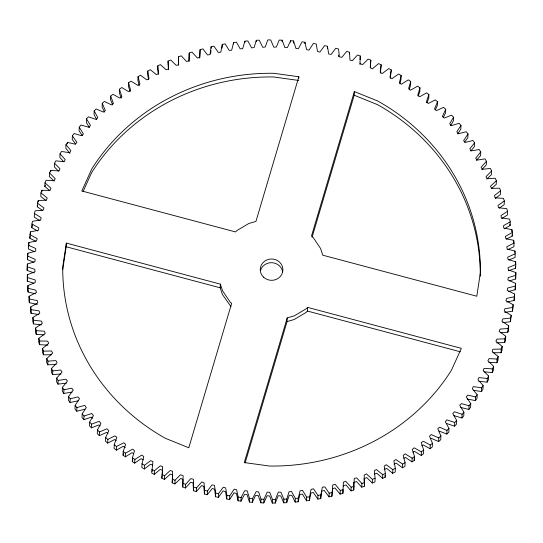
<?xml version="1.0" encoding="UTF-8"?>
<svg xmlns="http://www.w3.org/2000/svg" width="543" height="543" viewBox="0 0 543 543"><rect width="100%" height="100%" fill="white"/><g stroke="black" fill="none" stroke-linecap="round" stroke-linejoin="round"><path stroke-width="0.81" d="M34.331 272.953L27.15 270.448L27.191 267.692M359.961 64.454L360.253 55.99L357.511 54.992L352.414 60.687L349.964 60.137L349.482 52.271L346.699 51.395L341.886 57.307L339.416 56.866L338.547 49.026L335.723 48.273L331.21 54.388L328.719 54.062L327.463 46.264L324.605 45.639L319.868 52.114L317.479 51.375L316.25 43.997L313.365 43.494L308.967 50.18L306.537 49.542L304.949 42.225L302.044 41.852L298.494 48.51L295.976 48.51L293.566 40.956L290.648 40.711L287.43 47.519L284.919 47.628L282.136 40.189L279.211 40.067L276.339 47.01L273.835 47.234L270.685 39.924L267.76 39.938L265.235 46.997L262.751 47.329L259.242 40.162L256.31 40.304L254.144 47.472L251.68 47.913L247.818 40.908L244.9 41.18L242.646 48.755L240.135 48.775L236.449 42.157L233.551 42.558L231.678 50.227L229.166 50.356L225.155 43.902L222.277 44.431L220.791 52.176L218.293 52.42L213.962 46.148L211.118 46.8L210.019 54.605L207.535 54.958L202.899 48.884L200.089 49.657L199.756 57.117L197.469 58.081L191.984 52.101L189.222 53.004L188.903 60.877L186.466 61.447L181.247 55.8L178.532 56.825L178.606 64.705L176.204 65.384L170.706 59.974L168.045 61.115L168.513 68.981L166.144 69.762L160.389 64.603L157.789 65.859L158.651 73.699L156.323 74.588L150.316 69.68L147.784 71.052L149.033 78.85L146.753 79.841L140.508 75.206L138.044 76.685L139.924 83.941L138.017 85.475L130.992 81.151L128.603 82.74L130.625 90.396L128.453 91.584L121.781 87.511L119.48 89.208L121.876 96.763L119.765 98.045L112.903 94.278L110.684 96.07L113.453 103.516L111.417 104.887L104.371 101.426L102.247 103.313L105.383 110.629L103.414 112.096L96.206 108.946L94.177 110.921L97.794 117.58L96.321 119.487L88.428 116.813L86.5 118.883L90.45 125.372L89.066 127.347L81.05 125.019L79.23 127.177L83.425 134.012L81.694 135.716L74.092 133.551L72.382 135.777L76.916 142.422L75.267 144.207L67.57 142.375L65.974 144.676L70.848 150.587L69.775 152.719L61.495 151.477L60.015 153.845L65.174 159.54L64.21 161.719L55.881 160.843L54.524 163.273L59.961 168.73L59.106 170.957L50.743 170.448L49.508 172.939L55.271 178.681L54.008 180.717L46.087 180.269L44.981 182.815L51.022 188.292L49.868 190.389L41.933 190.281L40.949 192.874L47.261 198.086L46.209 200.231L38.281 200.476L37.426 203.109L43.99 208.037L43.046 210.222L35.139 210.82L34.419 213.487L41.051 217.614L40.766 219.963L32.519 221.293L31.935 223.994L38.757 227.822L38.594 230.184L30.422 231.875L29.974 234.596L37.202 238.615L36.591 240.909L28.86 242.538L28.541 245.28L35.723 248.49L35.695 251.117L27.829 253.262L27.652 256.011L35.241 259.378L34.867 261.712L27.333 264.02L27.293 266.776L34.752 269.348L35.057 271.697L27.374 274.792L27.326 281.22L33.815 283.161M509.225 280.975L515.667 278.98L515.707 276.224M360.029 63.171L360.335 63.87L362.758 64.522L368.14 59.065L370.821 60.178L370.19 67.617L372.342 68.859L378.546 63.599L381.179 64.834L380.175 72.233L382.258 73.57L388.727 68.588L391.286 69.938L389.922 77.276L391.937 78.708L398.643 74.018L401.141 75.477L399.404 82.753L401.345 84.267L408.282 79.875L410.705 81.443L408.607 88.631L410.474 90.226L417.621 86.154L419.963 87.823L417.716 95.405L419.854 96.668L426.642 92.833L428.895 94.611L426.275 102.077L428.346 103.435L435.316 99.905L437.482 101.772L434.488 109.123L436.491 110.562L443.638 107.344L445.701 109.313L442.348 116.514L444.276 118.041L451.572 115.15L453.541 117.2L449.726 123.723L451.152 125.684L459.12 123.288L460.98 125.419L456.846 131.773L458.17 133.788L466.247 131.745L468.005 133.958L463.607 140.651L465.29 142.415L472.953 140.508L474.596 142.802L469.844 148.755L470.957 150.879L479.211 149.556L480.738 151.918L475.695 158.183L477.195 160.09L485.014 158.868L486.426 161.291L481.071 167.332L482.476 169.301L490.349 168.425L491.639 170.909L485.992 176.699L487.295 178.728L495.202 178.206L496.37 180.738L490.431 186.276L491.632 188.36L499.567 188.183L500.598 190.763L494.503 195.514L495.067 197.822L503.429 198.338L504.332 200.964L498.006 205.437L498.447 207.765L506.775 208.655L507.556 211.315L501.006 215.503L501.338 217.852L509.612 219.1L510.25 221.795L503.504 225.691L503.714 228.046L511.92 229.662L512.429 232.384L505.282 236.463L505.94 238.75L513.705 240.311L514.078 243.047L506.734 246.807L507.277 249.122L514.954 251.022L515.192 253.771L507.664 257.206L508.092 259.54L515.674 261.78L515.769 264.536L508.078 267.631L508.391 269.98L515.85 272.552L515.809 275.308L508.275 277.609L507.902 279.95L515.49 283.31L515.171 289.738L508.635 291.448M403.87 458.231L405.546 457.491L412.008 461.849L412.151 458.177L405.126 453.853L403.211 455.387L405.092 462.643L404.956 466.315L402.492 467.795L402.628 464.122L395.827 459.493L393.845 460.939L395.358 468.27L395.216 471.948L392.684 473.32L392.827 469.641L386.256 464.727L384.2 466.077L385.354 473.469L385.211 477.141L382.611 478.397L382.747 474.725L376.435 469.519L374.31 470.788L375.098 478.213L374.955 481.885L372.294 483.026L372.43 479.354L366.382 473.883L364.197 475.05L364.468 486.175L361.753 487.2L361.896 483.521L356.676 477.881L354.24 478.451L353.778 489.996L351.016 490.899L351.151 487.22L345.674 481.241L343.38 482.211L342.911 493.343L340.101 494.116L334.922 487.906L332.587 488.768L331.882 496.2L329.038 496.852L324.171 490.417L321.795 491.184L320.723 498.569L317.845 499.098L313.304 492.453L310.895 493.112L309.449 500.442L306.551 500.843L302.349 494.015L299.906 494.564L298.1 501.82L295.182 502.092L291.829 495.318L289.317 495.23L286.69 502.696L283.758 502.838L280.751 495.922L278.24 495.725L275.24 503.062L272.314 503.076L269.647 496.037L267.149 495.732L263.789 502.933L260.864 502.811L258.081 495.372L255.57 495.481L252.352 502.289L249.434 502.044L247.024 494.49L244.506 494.49L240.956 501.148L238.051 500.775L236.463 493.458L234.033 492.82L229.635 499.506L226.75 499.003L225.521 491.625L223.132 490.886L218.395 497.361L215.537 496.736L214.682 489.311L212.327 488.469L207.277 494.727L204.453 493.974L203.971 486.528L201.657 485.578L196.301 491.605L193.518 490.729L193.036 482.863L190.586 482.313L185.489 488.008L182.747 487.01L183.005 479.55L180.805 478.403L174.86 483.935L172.179 482.822L172.626 471.27L170.237 470.51L164.59 475.729L164.454 479.401L161.821 478.166L162.662 466.647L160.321 465.779L154.416 470.74L154.273 474.412L151.714 473.062L152.943 461.584L150.642 460.613L144.499 465.31L144.357 468.982L141.859 467.523L142.001 463.851L143.732 456.575L141.798 455.061L134.854 459.446L134.718 463.125L132.295 461.557L132.438 457.878L134.528 450.697L132.668 449.095L125.521 453.174L125.379 456.846L123.037 455.177L123.18 451.498L125.63 444.412L123.845 442.735L116.501 446.489L116.358 450.167L123.146 446.332L125.284 447.595M182.747 487.01L183.147 475.878L182.808 475.458L180.385 474.799L175.002 480.263L174.86 483.935M27.15 270.448L27.333 264.02M33.775 262.188L27.51 259.69L27.652 256.011M27.829 253.262L27.51 259.69M28.541 245.28L28.406 248.952L34.535 251.728M27.326 281.22L27.374 274.792M28.718 246.217L28.86 242.538M27.469 277.548L35.268 279.971L35.22 282.591L27.951 285.55L27.808 289.229L28.046 291.978L35.438 293.831M35.824 241.309L29.831 238.268L29.974 234.596M28.046 291.978L27.951 285.55M30.34 234.081L30.422 231.875M28.188 288.299L35.865 290.206L36.408 292.514L29.064 296.281L29.295 302.689L37.297 304.413M37.623 230.965L31.793 227.666L31.935 223.994M29.295 302.689L29.064 296.281M29.437 299.017L37.202 300.578L37.854 302.865L30.713 306.944L30.571 310.616L31.08 313.338L38.913 314.553M34.419 213.487L34.277 217.166L39.944 220.716M31.08 313.338L31.216 309.659L30.713 306.944M31.216 309.659L39.048 310.881L39.822 313.135L32.885 317.533L32.75 321.205L33.388 323.899L41.526 324.911M42.768 210.582L37.284 206.781L37.426 203.109M33.388 323.899L33.53 320.221L32.885 317.533M38.22 201.948L38.281 200.476M33.53 320.221L41.411 321.096L42.293 323.316L35.587 328.006L35.444 331.685L36.225 334.345L44.139 334.868M40.949 192.874L40.806 196.552L46.094 200.584M36.225 334.345L36.361 330.673L35.587 328.006M41.872 191.754L41.933 190.281M36.361 330.673L44.282 331.196L45.266 333.375L38.811 338.364L38.668 342.036L39.571 344.662L47.933 345.178M49.922 190.749L44.838 186.487L44.981 182.815M39.571 344.662L39.714 340.984L38.811 338.364M39.714 340.984L47.648 341.16L48.741 343.291L42.537 348.558L42.402 352.237L43.433 354.817L51.633 354.749M49.508 172.939L49.365 176.611L54.232 181.09M43.433 354.817L43.576 351.145L42.537 348.558M50.689 171.914L50.743 170.448M43.576 351.145L51.504 350.968L52.705 353.052L46.773 358.59L46.63 362.262L47.798 364.794L56.167 364.577M54.524 163.273L54.381 166.952L58.44 171.052M47.798 364.794L47.94 361.122L46.773 358.59M47.94 361.122L55.848 360.6L57.151 362.629L51.504 368.419L51.361 372.091L52.651 374.575L60.999 373.984M60.015 153.845L59.873 157.524L63.721 161.8M52.651 374.575L52.793 370.903L51.504 368.419M52.793 370.903L60.667 370.027L62.072 371.996L56.716 378.037L56.574 381.709L57.986 384.132L66.294 383.175M65.974 144.676L65.832 148.348L69.986 153.425M57.986 384.132L58.128 380.453L56.716 378.037M67.515 143.841L67.57 142.375M62.73 269.64L66.185 246.766L66.327 243.094L220.356 284.138L222.576 290.817L230.13 302.051L231.637 303.361L188.794 447.778L165.364 438.289A208.845 196.376 2.2 0 1 62.75 266.783L66.327 243.094M58.128 380.453L65.947 379.238L67.447 381.145L62.404 387.41L62.262 391.082L63.789 393.444L72.043 392.121M72.382 135.777L72.239 139.449L75.647 144.044M63.789 393.444L63.931 389.765L62.404 387.41M63.931 389.765L71.683 388.204L73.271 390.044L68.547 396.526L68.404 400.198L70.047 402.492L78.226 400.809M79.23 127.177L79.088 130.849L82.264 135.587M70.047 402.492L70.19 398.813L68.547 396.526M70.19 398.813L77.853 396.913L79.536 398.677L75.138 405.363L74.995 409.042L76.753 411.255L84.83 409.212M86.5 118.883L86.357 122.555L89.296 127.429M76.753 411.255L76.896 407.583L75.138 405.363M76.896 407.583L84.742 405.37L86.296 407.555L82.163 413.909L82.02 417.581L83.88 419.712L91.319 417.146L92.731 418.273M94.177 110.921L94.034 114.6L96.729 119.596M83.88 419.712L84.022 416.04L82.163 413.909M84.022 416.04L91.753 413.488L93.41 415.605L89.602 422.128L89.459 425.8L91.428 427.85L98.724 424.959L100.19 426.024M102.247 103.313L102.104 106.991L104.548 112.096M91.428 427.85L91.57 424.178L89.602 422.128M91.57 424.178L99.159 421.293L100.923 423.33L97.441 430.015L97.299 433.687L99.362 435.656L106.509 432.438L108.023 433.443M110.684 96.07L110.541 99.742L112.727 104.955M99.362 435.656L99.505 431.977L97.441 430.015M99.505 431.977L106.944 428.76L108.804 430.714L105.661 437.549L105.518 441.228L107.684 443.095L114.654 439.565L116.222 440.502M119.48 89.208L119.338 92.88L121.259 98.181M107.684 443.095L107.826 439.423L105.661 437.549M107.826 439.423L114.797 435.893L116.867 437.244L114.247 444.717L114.105 448.389L116.358 450.167M128.603 82.74L128.467 86.412L130.123 91.794M138.044 76.685L137.908 80.357L139.293 85.801M147.784 71.052L147.642 74.73L148.599 79.441M157.789 65.859L157.646 69.531L158.366 74.282M168.045 61.115L168.391 69.558M178.532 56.825L178.633 65.289M189.222 53.004L189.086 61.468M200.089 49.657L199.715 58.121M185.489 488.008L185.625 484.336L190.729 478.641L193.179 479.191L193.546 479.598L193.518 490.729M211.064 48.273L211.118 46.8M196.301 491.605L196.437 487.933L201.799 481.906L204.107 482.849L204.453 493.974M222.141 48.103L222.277 44.431M207.277 494.727L207.419 491.055L211.926 484.933L214.424 485.266L215.68 493.058L215.537 496.736M230.992 306.598L222.433 294.496L220.214 287.81L220.356 284.138M233.49 44.024L233.551 42.558M218.395 497.361L218.537 493.689L223.268 487.207L225.664 487.953L226.886 495.325L226.75 499.003M244.845 42.646L244.9 41.18M229.635 499.506L229.77 495.827L234.176 489.148L236.605 489.786L238.194 497.096L238.051 500.775M256.255 41.777L256.31 40.304M240.956 501.148L241.099 497.469L244.649 490.818L247.167 490.818L249.576 498.372L249.434 502.044M252.352 502.289L252.495 498.617L256.215 491.571L258.692 491.992L261 499.139L260.864 502.811M263.789 502.933L263.932 499.255L267.292 492.053L269.79 492.365L272.45 499.404L272.314 503.076M282.082 41.655L282.136 40.189M290.593 42.178L290.648 40.711M275.24 503.062L275.382 499.39L278.383 492.046L280.887 492.25L283.901 499.166L283.758 502.838M293.485 43.162L293.566 40.956M245.11 462.989L287.064 321.571L287.199 317.899L294.299 315.843L306.204 308.791L307.589 307.379L461.353 348.355L451.376 370.34A208.845 196.376 2.2 0 1 269.498 466.037L244.289 462.561L287.199 317.899M298.799 78.233L298.854 76.76L273.645 73.285A208.845 196.376 2.2 0 0 91.767 168.982L81.789 190.973L235.553 231.942L236.938 230.537L248.843 223.485L255.936 221.429L298.854 76.76M286.69 502.696L286.826 499.024L288.991 491.856L291.462 491.408L295.324 498.42L295.182 502.092M304.888 43.698L304.949 42.225M298.1 501.82L298.243 498.148L300.048 490.892L302.485 490.336L306.693 497.171L306.551 500.843M287.064 321.571L294.157 319.515L306.062 312.463L307.447 311.058L307.589 307.379M309.449 500.442L309.591 496.77L311.03 489.44L313.447 488.781L317.988 495.426L317.845 499.098M327.375 48.47L327.463 46.264M320.723 498.569L320.859 494.897L322.352 487.152L324.85 486.908L329.18 493.18L329.038 496.852M331.882 496.2L332.723 485.096L335.058 484.227L340.244 490.444L340.101 494.116M349.427 53.737L349.482 52.271M312.089 237.21L354.206 95.222L354.348 91.55L377.779 101.039A208.845 196.376 2.2 0 1 480.392 272.538L476.815 296.234L322.786 255.19L320.567 248.504L313.012 237.277L311.506 235.967L354.348 91.55M342.911 493.343L343.047 489.664L340.244 490.444M360.111 59.662L360.253 55.99M370.821 60.178L370.36 67.834M381.179 64.834L380.412 73.257M391.286 69.938L390.288 78.328M401.141 75.477L400.999 79.149L399.906 83.826M410.705 81.443L410.562 85.122L409.239 89.738M419.963 87.823L419.82 91.502L418.266 96.057M412.008 461.849L414.397 460.26L414.533 456.588L412.293 449.421L414.126 447.805L421.361 451.81L421.219 455.489L414.547 451.416L412.911 452.231M428.895 94.611L428.753 98.283L426.974 102.763M421.639 445.837L423.235 444.955L430.097 448.722L430.239 445.05L423.377 441.283L421.266 442.559L423.662 450.12L423.52 453.792L421.219 455.489M437.482 101.772L437.339 105.451L435.337 109.849M431.033 438.221L438.629 441.574L438.771 437.902L431.176 434.543L429.513 436.314L432.459 443.258L432.316 446.93L430.097 448.722M445.701 109.313L445.559 112.985L443.339 117.288M515.49 283.31L515.314 286.066L507.671 288.034L507.182 290.356L514.594 294.048L514.282 296.783L506.551 298.419L505.94 300.713L513.169 304.732L512.721 307.453L504.909 308.743L504.189 311.003L511.207 315.334L510.624 318.028L502.757 318.972L501.922 321.205L508.723 325.834L508.004 328.501L500.096 329.099L499.153 331.291L505.716 336.219L504.861 338.852L496.933 339.097L495.881 341.242L502.194 346.448L501.209 349.04L492.834 349.271L492.209 351.559L498.162 356.513L497.049 359.059L489.128 358.604L487.872 360.647L493.635 366.389L492.399 368.88L484.037 368.371L483.182 370.591L488.619 376.048L487.261 378.485L478.933 377.609L477.969 379.788L483.127 385.476L481.648 387.851L473.367 386.602L472.295 388.74L477.168 394.652L475.573 396.953L467.869 395.121L466.227 396.899L470.761 403.551L469.05 405.777L461.448 403.605L459.717 405.316L463.912 412.151L462.093 414.302L454.606 411.798L452.787 413.427L456.643 420.445L454.715 422.508L446.821 419.841L445.341 421.748L448.966 428.4L446.937 430.382L439.728 427.232L437.76 428.692L440.896 436.009L440.753 439.687L438.629 441.574M453.541 117.2L453.398 120.872L450.561 125.772M439.043 431.04L446.794 434.054L446.937 430.382M448.966 428.4L448.823 432.079L446.794 434.054M460.98 125.419L460.837 129.091L457.763 133.863M446.679 423.513L454.572 426.187L454.715 422.508M456.643 420.445L456.5 424.117L454.572 426.187M468.005 133.958L467.862 137.637L464.55 142.259M453.934 415.653L461.95 417.981L462.093 414.302M463.912 412.151L463.77 415.823L461.95 417.981M474.596 142.802L474.453 146.474L470.91 150.947M460.783 407.488L468.908 409.449L469.05 405.777M470.761 403.551L470.618 407.223L468.908 409.449M480.738 151.918L480.596 155.59L476.299 160.518M467.224 399.017L475.43 400.625L475.573 396.953M477.168 394.652L477.025 398.324L475.43 400.625M486.426 161.291L486.284 164.963L481.743 169.701M473.224 390.281L481.505 391.523L481.648 387.851M483.127 385.476L482.985 389.155L481.505 391.523M491.639 170.909L491.496 174.581L486.725 179.109M478.79 381.281L487.119 382.157L487.261 378.485M488.619 376.048L488.476 379.727L487.119 382.157M496.37 180.738L496.227 184.41L491.232 188.72M484.091 371.84L492.257 372.552L492.399 368.88M493.635 366.389L493.492 370.061L492.257 372.552M500.598 190.763L500.463 194.442L495.257 198.521M488.714 362.378L496.913 362.731L497.049 359.059M498.162 356.513L498.019 360.185L496.913 362.731M504.332 200.964L504.189 204.636L499.465 208.01M492.868 352.726L501.067 352.719L501.209 349.04M502.194 346.448L502.051 350.126L501.067 352.719M507.556 211.315L507.413 214.994L501.82 218.598M496.533 342.891L504.719 342.524L504.861 338.852M505.716 336.219L505.574 339.891L504.719 342.524M504.345 228.827L510.115 225.467L510.25 221.795M500.246 332.778L507.861 332.18L508.004 328.501M511.839 231.868L511.92 229.662M508.723 325.834L508.581 329.513L507.861 332.18M506.361 239.151L512.287 236.056L512.429 232.384M502.614 322.651L510.481 321.707L510.624 318.028M513.624 242.517L513.705 240.311M511.207 315.334L510.481 321.707M514.078 243.047L513.936 246.719L507.861 249.549M504.766 312.415L512.578 311.125L512.721 307.453M514.9 252.495L514.954 251.022M513.169 304.732L512.578 311.125M515.192 253.771L515.049 257.45L508.839 260.002M506.7 302.057L514.14 300.462L514.282 296.783M515.585 263.979L515.674 261.78M514.594 294.048L514.14 300.462M508.499 270.774L515.626 268.208L515.769 264.536M515.667 278.98L515.85 272.552M515.171 289.738L515.348 286.989M172.179 482.822L172.436 479.632M172.565 478.044L172.708 475.125L170.373 474.093L164.454 479.401M210.664 53.655L210.976 50.472M161.821 478.166L162.133 475.79M162.445 473.415L162.656 471.826M29.831 238.268L30.17 236.232M151.999 471.494L152.284 469.919M31.793 227.666L32.376 224.972M132.295 461.557L132.736 460.016M37.284 206.781L37.711 205.464M123.037 455.177L123.56 453.656M364.061 478.722L366.796 477.616L372.294 483.026M44.838 186.487L45.395 185.211M83.025 191.611L91.624 172.66A208.845 196.376 2.2 0 1 273.502 76.963L298.711 80.439M353.737 482.537L356.534 481.553L361.753 487.2M384.139 469.491L386.677 468.412L392.684 473.32M438.771 437.902L440.896 436.009M154.273 474.412L160.178 469.451L162.52 470.319M430.239 445.05L432.459 443.258M144.357 468.982L150.499 464.292L152.8 465.256M421.361 451.81L423.662 450.12M134.718 463.125L141.092 458.706L143.338 459.778M412.151 458.177L414.533 456.588M125.379 456.846L131.963 452.719L133.619 453.514M402.628 464.122L405.092 462.643M393.967 464.15L396.247 463.159L402.492 467.795M392.827 469.641L395.358 468.27M382.747 474.725L385.354 473.469M374.487 474.019L376.856 473.238L382.611 478.397M372.43 479.354L375.098 478.213M361.896 483.521L364.611 482.503M351.151 487.22L353.921 486.324M329.18 493.18L332.024 492.528M317.988 495.426L320.859 494.897M306.693 497.171L309.591 496.77M295.324 498.42L298.243 498.148M283.901 499.166L286.826 499.024M272.45 499.404L275.382 499.39M261 499.139L263.932 499.255M249.576 498.372L252.495 498.617M238.194 497.096L241.099 497.469M226.886 495.325L229.77 495.827M215.68 493.058L218.537 493.689M66.185 246.766L220.214 287.81M307.447 311.058L460.396 351.81M204.596 490.302L207.419 491.055M193.654 487.057L196.437 487.933M182.889 483.338L185.625 484.336M354.206 95.222L377.636 104.711A208.845 196.376 2.2 0 1 480.25 276.217M172.321 479.143L175.002 480.263M161.963 474.494L164.59 475.729M151.85 469.39L154.416 470.74M142.001 463.851L144.499 465.31M132.438 457.878L134.854 459.446M123.18 451.498L125.521 453.174M114.247 444.717L116.501 446.489M351.016 490.899L346.081 485.028L343.617 485.49L343.257 486.161M413.922 458.726L414.397 460.26M509.789 224.123L510.115 225.467M512.035 234.698L512.287 236.056M384.973 475.559L385.211 477.141M338.567 55.087L338.683 56.682M364.102 478.994L364.468 486.175M515.578 266.83L515.626 268.208M353.771 482.808L353.778 489.996M260.504 270.428A11.342 10.663 2.2 0 1 272.281 262.703A11.342 10.663 2.2 0 1 282.686 272.097M263.47 277.093A11.342 10.663 2.2 0 0 282.496 272.572A11.342 10.663 2.2 0 0 268.744 259.323A11.342 10.663 2.2 0 0 263.47 277.093"/></g></svg>
